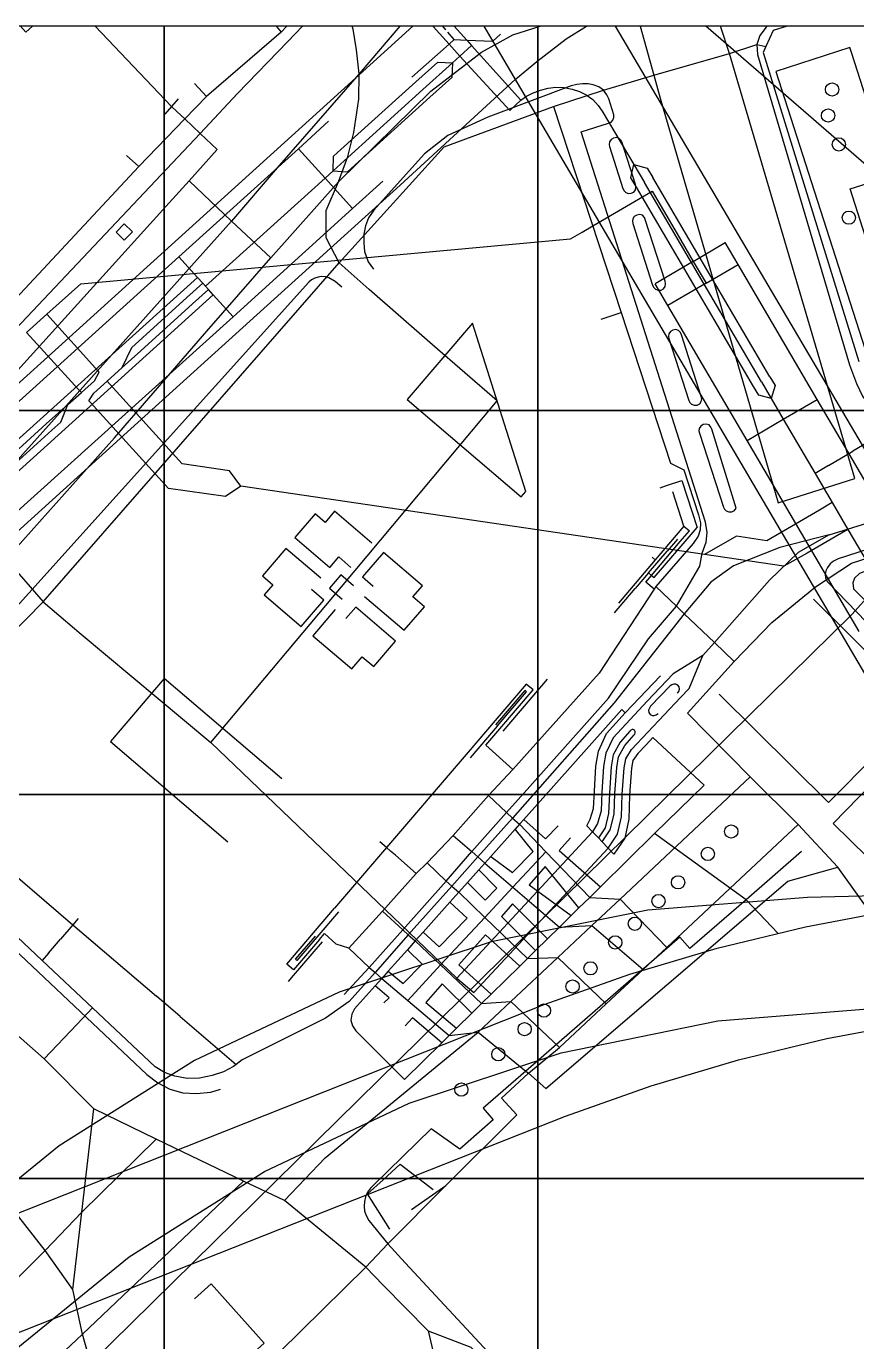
# Model space of a CAD drawing. Header units: metres. Extents: x -847 to 846, y -696 to 697.
# Drawn here: x -454.1 to -266.1, y 397.9 to 695.7 of the extents above; entities that cross this region are included whole.
import ezdxf

# ---------------------------------------------------------------- set-up
doc = ezdxf.new("R2010")
doc.units = ezdxf.units.M
for name, color, linetype in [('GREEN_ATLAS_BUILDING_OSM_LEVELS', 9, 'Continuous'), ('GREEN_ATLAS_TERRAIN_COP90', 3, 'Continuous'), ('OSM_BARRIER', 1, 'Continuous'), ('OSM_BUILDING', 8, 'Continuous'), ('OSM_GREEN_EXISTING', 94, 'Continuous'), ('OSM_HYDROGRAPHY', 5, 'Continuous'), ('OSM_PATH', 32, 'Continuous'), ('OSM_RAILWAY', 6, 'Continuous'), ('OSM_ROAD_LOCAL', 9, 'Continuous'), ('OSM_ROAD_MAJOR', 30, 'Continuous'), ('SITE_BORDER', 3, 'Continuous')]:
    doc.layers.add(name, color=color, linetype=linetype)

msp = doc.modelspace()

# ---------------------------------------------------------------- linework, layer by layer
at = {"layer": 'GREEN_ATLAS_BUILDING_OSM_LEVELS', "elevation": 30.314}
msp.add_lwpolyline([(-430.075, 649.238), (-431.923, 647.312), (-433.803, 649.115), (-431.955, 651.041)], close=True, dxfattribs=at)
at = {"layer": 'GREEN_ATLAS_TERRAIN_COP90'}
for points in [[(-507.445, 608.778, 27), (-422.871, 608.778, 28), (-422.871, 695.747, 34), (-507.445, 695.747, 28)], [(-422.871, 608.778, 28), (-338.297, 608.778, 25), (-338.297, 695.747, 30), (-422.871, 695.747, 34)], [(-338.297, 608.778, 25), (-253.723, 608.778, 20), (-253.723, 695.747, 21), (-338.297, 695.747, 30)], [(-507.445, 521.81, 25), (-422.871, 521.81, 31), (-422.871, 608.778, 28), (-507.445, 608.778, 27)], [(-422.871, 521.81, 31), (-338.297, 521.81, 25), (-338.297, 608.778, 25), (-422.871, 608.778, 28)], [(-338.297, 521.81, 25), (-253.723, 521.81, 18), (-253.723, 608.778, 20), (-338.297, 608.778, 25)], [(-507.445, 434.842, 20), (-422.871, 434.842, 22), (-422.871, 521.81, 31), (-507.445, 521.81, 25)], [(-422.871, 434.842, 22), (-338.297, 434.842, 19), (-338.297, 521.81, 25), (-422.871, 521.81, 31)], [(-338.297, 434.842, 19), (-253.723, 434.842, 22), (-253.723, 521.81, 18), (-338.297, 521.81, 25)], [(-507.445, 347.873, 20), (-422.871, 347.873, 20), (-422.871, 434.842, 22), (-507.445, 434.842, 20)], [(-422.871, 347.873, 20), (-338.297, 347.873, 29), (-338.297, 434.842, 19), (-422.871, 434.842, 22)], [(-338.297, 347.873, 29), (-253.723, 347.873, 32), (-253.723, 434.842, 22), (-338.297, 434.842, 19)]]:
    msp.add_3dface(points, dxfattribs=at)
at = {"layer": 'OSM_BARRIER'}
for points in [[(-394.88, 692.274), (-391.567, 695.747)], [(-366.795, 684.203), (-358.4, 691.717), (-357.21, 692.775), (-358.701, 694.444)], [(-359.102, 694.945), (-359.828, 695.747)], [(-357.21, 692.775), (-354.385, 692.641), (-348.471, 692.374), (-346.748, 693.932)], [(-286.625, 695.558), (-288.01, 693.643), (-288.674, 691.606), (-288.555, 689.379)], [(-286.361, 695.747), (-286.625, 695.558)], [(-518.947, 551.577), (-523.614, 556.252), (-414.752, 671.49), (-406.282, 680.518), (-394.88, 692.274)], [(-288.555, 689.379), (-267.718, 619.114)], [(-267.624, 690.927), (-284.382, 685.55), (-263.533, 620.651), (-256.072, 623.044), (-267.599, 658.922), (-261.065, 661.015), (-263.527, 668.674), (-260.758, 669.553), (-267.198, 689.613)], [(-267.198, 689.613), (-267.624, 690.927)], [(-330.741, 682.266), (-349.623, 675.197), (-358.67, 671.045), (-363.951, 666.904)], [(-322.246, 679.305), (-322.685, 680.24), (-323.393, 681.275), (-324.495, 682.066), (-325.767, 682.511), (-326.901, 682.689), (-328.167, 682.7), (-329.426, 682.589), (-330.741, 682.266)], [(-419.745, 679.349), (-421.23, 677.613), (-422.714, 675.876)], [(-321.094, 675.732), (-322.246, 679.305)], [(-301.635, 573.529), (-301.065, 576.446), (-300.195, 578.928), (-299.919, 581.143), (-300.295, 583.492), (-328.505, 671.835), (-322.265, 673.795), (-321.695, 674.073), (-321.307, 674.496), (-321.056, 675.075), (-321.094, 675.732)], [(-319.202, 669.397), (-319.409, 669.876), (-319.841, 670.377), (-320.474, 670.544), (-321.144, 670.422), (-321.701, 670.088), (-322.058, 669.553), (-322.121, 669.019), (-322.033, 668.507), (-319.026, 659.023), (-318.77, 658.522), (-318.369, 658.143), (-317.792, 657.92), (-317.122, 657.932), (-316.533, 658.21), (-316.17, 658.733), (-316.082, 659.334), (-316.201, 659.924)], [(-316.201, 659.924), (-319.202, 669.397)], [(-363.951, 666.904), (-368.756, 661.527), (-375.447, 654.102)], [(-375.447, 654.102), (-376.612, 652.399), (-377.314, 650.54), (-377.683, 648.67), (-377.696, 646.755), (-377.502, 644.751), (-376.725, 642.391), (-375.478, 640.777)], [(-313.952, 651.987), (-314.159, 652.466), (-314.591, 652.967), (-315.224, 653.134), (-315.894, 653.011), (-316.452, 652.688), (-316.809, 652.143), (-316.865, 651.609), (-316.784, 651.097), (-312.304, 637.115), (-312.047, 636.614), (-311.646, 636.247), (-311.07, 636.013), (-310.4, 636.024), (-309.811, 636.313), (-309.448, 636.825), (-309.36, 637.427), (-309.479, 638.017)], [(-309.479, 638.017), (-313.952, 651.987)], [(-390.131, 637.816), (-474.762, 543.963), (-480.043, 538.152), (-485.876, 533.053), (-495.122, 526.263)], [(-382.664, 636.658), (-384.186, 637.961), (-385.614, 638.829), (-386.341, 639.018), (-387.262, 639.074), (-388.02, 638.985), (-388.766, 638.751), (-389.505, 638.35), (-390.131, 637.816)], [(-353.063, 628.532), (-367.86, 611.222), (-342.062, 589.181), (-341.003, 590.416)], [(-341.003, 590.416), (-353.063, 628.532)], [(-305.776, 625.927), (-305.977, 626.395), (-306.409, 626.896), (-307.042, 627.074), (-307.712, 626.951), (-308.27, 626.617), (-308.627, 626.083), (-308.69, 625.538), (-308.602, 625.037), (-304.129, 611.055), (-303.866, 610.554), (-303.465, 610.176), (-302.888, 609.953), (-302.224, 609.964), (-301.629, 610.242), (-301.272, 610.766), (-301.178, 611.367), (-301.297, 611.957)], [(-301.297, 611.957), (-305.776, 625.927)], [(-267.718, 619.114), (-266.158, 614.873), (-264.767, 612.035), (-263.364, 610.053), (-261.409, 607.782), (-259.223, 605.778), (-257.156, 604.298)], [(-298.885, 604.554), (-299.086, 605.021), (-299.524, 605.522), (-300.157, 605.689), (-300.821, 605.578), (-301.379, 605.244), (-301.742, 604.71), (-301.798, 604.164), (-301.711, 603.652), (-296.273, 586.91), (-296.01, 586.398), (-295.609, 586.03), (-295.039, 585.797), (-294.368, 585.808), (-293.773, 586.097), (-293.416, 586.609)], [(-165.095, 606.513), (-166.423, 606.78), (-168.622, 606.78), (-170.953, 606.569), (-174.467, 606.068), (-177.925, 605.044), (-217.613, 592.12), (-270.305, 575.199)], [(-293.416, 586.609), (-298.885, 604.554)], [(-309.153, 591.763), (-305.657, 592.91)], [(-305.657, 592.91), (-302.174, 582.301)], [(-310.619, 591.285), (-309.153, 591.763)], [(-375.898, 578.739), (-384.318, 585.93), (-386.448, 583.437), (-388.728, 585.385), (-393.339, 579.997), (-385.408, 573.217), (-383.372, 575.6), (-380.603, 573.229)], [(-222.756, 568.342), (-227.837, 583.871), (-263.113, 572.75), (-265.444, 571.848), (-266.553, 570.835), (-266.954, 569.722), (-266.822, 568.397), (-255.489, 556.998), (-237.973, 557.922)], [(-305.388, 578.539), (-302.174, 582.301)], [(-313.206, 572.015), (-312.53, 571.436), (-311.91, 570.913), (-305.388, 578.539)], [(-306.679, 579.641), (-309.022, 576.902)], [(-387.431, 570.768), (-395.337, 577.514), (-400.631, 571.325), (-398.269, 569.31), (-400.218, 567.028), (-391.842, 559.87), (-386.736, 565.848), (-389.567, 568.264)], [(-377.502, 566.683), (-368.518, 559.013), (-363.97, 564.334), (-366.582, 566.561), (-364.427, 569.088), (-373.267, 576.646), (-378.015, 571.091), (-375.541, 568.976)], [(-313.206, 572.015), (-309.022, 576.902)], [(-270.305, 575.199), (-271.339, 574.62), (-272.072, 574.019), (-272.705, 573.217), (-273.093, 572.483), (-273.25, 571.692), (-273.187, 570.824), (-272.736, 569.989), (-257.3, 554.048)], [(-322.265, 543.662), (-313.213, 557.054), (-306.923, 564.434), (-301.635, 573.529)], [(-313.206, 572.015), (-316.27, 568.431)], [(-380.058, 569.076), (-382.927, 571.525), (-385.495, 568.52), (-382.626, 566.071)], [(-320.962, 562.932), (-316.27, 568.431)], [(-297.212, 544.553), (-272.511, 520.029), (-251.135, 541.547), (-275.843, 566.071)], [(-384.142, 563.7), (-389.21, 557.777), (-380.396, 550.241), (-378.053, 552.991), (-375.453, 550.764), (-370.516, 556.542), (-379.525, 564.234), (-381.737, 561.651)], [(-396.265, 525.35), (-422.865, 548.082), (-435.068, 533.799), (-408.475, 511.068)], [(-318.488, 540.311), (-310.525, 548.694)], [(-347.518, 537.272), (-340.859, 545.065), (-341.247, 545.399), (-347.907, 537.617)], [(-336.148, 547.892), (-346.197, 536.137)], [(-306.635, 544.775), (-306.346, 545.154), (-306.215, 545.666), (-306.309, 546.156), (-306.61, 546.601), (-307.017, 546.779), (-307.524, 546.79), (-307.969, 546.657), (-308.345, 546.412), (-312.749, 541.803), (-313.037, 541.38), (-313.194, 540.913), (-313.125, 540.389), (-312.874, 539.9), (-312.423, 539.688), (-311.922, 539.666), (-311.465, 539.866), (-311.039, 540.167)], [(-340.132, 523.647), (-322.265, 543.662)], [(-319.289, 541.035), (-341.492, 516.177)], [(-327.208, 514.741), (-326.413, 516.211), (-325.667, 518.671), (-325.485, 522.578), (-325.147, 528.244), (-324.558, 531.64), (-322.729, 535.591), (-318.488, 540.311)], [(-318.488, 540.311), (-319.289, 541.035)], [(-347.518, 537.272), (-353.639, 530.115)], [(-317.473, 536.159), (-319.665, 533.677), (-321.225, 530.771), (-321.708, 528.077), (-322.09, 522.144), (-322.265, 517.535), (-323.073, 514.296), (-324.558, 511.981)], [(-316.495, 535.335), (-316.358, 535.514), (-316.257, 535.781), (-316.264, 536.07), (-316.42, 536.371), (-316.69, 536.504), (-316.965, 536.504), (-317.266, 536.36), (-317.473, 536.159)], [(-324.113, 500.904), (-311.841, 512.949), (-300.627, 523.959), (-312.242, 534.745)], [(-323.687, 511.079), (-321.889, 513.795), (-321, 517.357), (-320.818, 522.077), (-320.436, 527.922), (-320.01, 530.348), (-318.613, 532.942), (-316.495, 535.335)], [(-312.242, 534.745), (-313.795, 533.087)], [(-313.795, 533.087), (-315.618, 531.083), (-316.752, 529.502), (-317.072, 527.766), (-317.504, 521.643), (-317.679, 516.233), (-318.619, 511.914), (-321.044, 508.318)], [(-382.112, 476.548), (-376.48, 482.659), (-368.844, 491.164), (-359.008, 502.173), (-353.251, 508.919), (-345.401, 517.714), (-340.132, 523.647)], [(-341.492, 516.177), (-342.469, 515.075), (-343.453, 513.973)], [(-341.492, 516.177), (-336.53, 511.814), (-333.655, 514.741)], [(-343.453, 513.973), (-348.966, 507.806)], [(-348.966, 507.806), (-344.042, 504.188), (-339.368, 508.93), (-343.453, 513.973)], [(-321.044, 508.318), (-322.365, 509.699), (-323.687, 511.079), (-324.558, 511.981), (-325.886, 513.361), (-327.208, 514.741)], [(-283.881, 490.329), (-291.129, 497.965), (-311.841, 512.949)], [(-330.886, 512.036), (-333.454, 509.109), (-324.113, 500.904)], [(-278.581, 508.886), (-291.129, 497.965), (-303.834, 486.911), (-306.115, 489.539), (-340.978, 459.204), (-350.67, 450.766), (-348.389, 448.15), (-355.963, 441.549), (-362.404, 446.146), (-375.365, 433.5), (-376.211, 432.665), (-376.856, 431.753), (-377.307, 430.729), (-377.558, 429.671), (-377.621, 428.58), (-377.502, 427.456), (-377.107, 426.365), (-376.543, 425.363)], [(-348.966, 507.806), (-350.313, 506.292), (-351.678, 504.767)], [(-351.678, 504.767), (-354.222, 501.917)], [(-354.222, 501.917), (-350.219, 497.91), (-347.55, 500.626), (-351.678, 504.767)], [(-328.987, 496.118), (-336.605, 505.524), (-340.233, 501.394), (-330.723, 494.414)], [(-354.222, 501.917), (-356.214, 499.68), (-358.212, 497.442)], [(-328.987, 496.118), (-326.544, 498.511), (-324.113, 500.904)], [(-358.212, 497.442), (-364.289, 490.63)], [(-364.289, 490.63), (-360.643, 487.323), (-354.253, 493.813), (-358.212, 497.442)], [(-466.53, 495.884), (-426.786, 458.425), (-424.349, 456.499), (-421.649, 455.13), (-418.686, 454.261), (-415.579, 454.117), (-412.296, 454.417), (-410.141, 455.063)], [(-383.453, 495.238), (-388.365, 489.494)], [(-336.085, 489.149), (-344.01, 497.086), (-346.529, 494.214), (-338.798, 486.477)], [(-336.085, 489.149), (-333.404, 491.776), (-330.723, 494.414)], [(-330.723, 494.414), (-328.987, 496.118)], [(-387.156, 488.47), (-394.122, 480.321)], [(-388.365, 489.494), (-392.85, 484.262), (-393.151, 484.518), (-388.665, 489.761)], [(-364.289, 490.63), (-366.056, 488.659), (-367.823, 486.678)], [(-342.4, 482.937), (-350.168, 490.062), (-356.158, 483.249), (-348.847, 476.614)], [(-338.798, 486.477), (-336.085, 489.149)], [(-367.823, 486.678), (-372.158, 481.824)], [(-372.158, 481.824), (-368.806, 479.03), (-364.496, 483.405), (-367.823, 486.678)], [(-342.4, 482.937), (-340.596, 484.718), (-338.798, 486.477)], [(-348.847, 476.614), (-342.4, 482.937)], [(-394.122, 480.321), (-394.824, 479.498)], [(-372.158, 481.824), (-373.642, 480.154), (-375.115, 478.507)], [(-375.115, 478.507), (-379.174, 473.965)], [(-373.135, 474.633), (-371.97, 475.813), (-375.115, 478.507)], [(-353.232, 472.306), (-359.948, 478.93), (-363.644, 474.722), (-356.684, 468.911)], [(-353.232, 472.306), (-351.033, 474.466), (-348.847, 476.614)], [(-379.174, 473.965), (-379.801, 473.264), (-380.433, 472.084), (-380.646, 470.759), (-380.289, 469.412), (-379.519, 468.332), (-373.423, 462.232)], [(-360.042, 465.616), (-366.664, 471.282), (-368.311, 469.401)], [(-356.684, 468.911), (-353.232, 472.306)], [(-360.042, 465.616), (-358.363, 467.264), (-356.684, 468.911)], [(-368.505, 457.312), (-360.042, 465.616)], [(-373.423, 462.232), (-368.505, 457.312)], [(-376.875, 431.385), (-373.31, 434.602), (-369.439, 438.098)], [(-369.439, 438.098), (-361.984, 432.398)], [(-371.794, 423.37), (-376.875, 431.385)], [(-376.543, 425.363), (-372.289, 420.064), (-368.299, 415.767)], [(-368.299, 415.767), (-348.59, 394.494), (-336.637, 395.385), (-332.684, 390.275)], [(-403.939, 394.238), (-400.218, 397.589), (-412.29, 410.992), (-416.011, 407.641)]]:
    msp.add_lwpolyline(points, dxfattribs=at)
at = {"layer": 'OSM_BUILDING', "elevation": 19.117}
msp.add_lwpolyline([(-247.076, 509.031), (-255.89, 500.025), (-271.452, 515.242), (-262.631, 524.248)], close=True, dxfattribs=at)
at = {"layer": 'OSM_GREEN_EXISTING'}
for centre in [(-271.665, 681.431), (-272.573, 675.542), (-270.124, 669.008), (-267.856, 652.421), (-294.494, 513.439), (-299.806, 508.363), (-306.534, 501.928), (-310.97, 497.687), (-316.333, 492.555), (-320.762, 488.325), (-326.369, 482.459), (-330.422, 478.351), (-336.9, 472.885), (-341.279, 468.688), (-347.237, 463), (-355.606, 454.996)]:
    msp.add_circle(centre, 1.5, dxfattribs=at)
at = {"layer": 'OSM_HYDROGRAPHY'}
msp.add_lwpolyline([(-197.484, 655.883), (-212.601, 641.1), (-224.892, 620.996), (-250.302, 601.982), (-251.248, 596.327), (-250.195, 588.98), (-250.809, 583.27), (-253.766, 577.615), (-267.085, 562.642), (-574.866, 259.987), (-611.866, 151.161), (-615.149, 24.112), (-633.06, -30.357), (-647.945, -80.395), (-724.519, -299.705), (-705.23, -374.078), (-629.451, -501.761)], dxfattribs=at)
at = {"layer": 'OSM_PATH'}
for points in [[(-395.108, 695.747), (-396.409, 694.444), (-413.286, 679.817), (-418.222, 674.808), (-428.647, 663.976), (-474.135, 615.229), (-519.755, 565.859), (-529.397, 555.417)], [(-397.532, 695.747), (-396.409, 694.444)], [(-361.99, 695.68), (-362.049, 695.747)], [(-355.951, 689.012), (-358.4, 691.717), (-361.99, 695.68)], [(-357.197, 695.747), (-354.385, 692.641), (-353.282, 691.428)], [(-281.839, 695.747), (-285.015, 694.778), (-286.681, 691.149)], [(-364.302, 681.453), (-357.636, 687.487), (-356.797, 688.244), (-355.951, 689.012), (-353.282, 691.428)], [(-342.125, 679.038), (-353.282, 691.428)], [(-294.913, 689.624), (-288.674, 691.606), (-286.681, 691.149)], [(-286.681, 691.149), (-287.258, 689.78), (-265.626, 619.883)], [(-355.951, 689.012), (-344.624, 676.711)], [(-323.393, 681.275), (-312.06, 684.648), (-294.913, 689.624)], [(-365.893, 683.212), (-360.969, 687.665), (-357.636, 687.487), (-357.786, 684.147), (-362.71, 679.695)], [(-415.998, 682.778), (-413.286, 679.817)], [(-382.889, 667.817), (-365.893, 683.212)], [(-509.055, 504.979), (-503.304, 512.081), (-491.858, 523.19), (-486.289, 528.857), (-450.317, 565.403), (-383.24, 642.224), (-359.497, 668.474), (-334.738, 677.579), (-323.393, 681.275)], [(-381.298, 666.058), (-364.302, 681.453)], [(-379.701, 664.299), (-362.71, 679.695)], [(-344.624, 676.711), (-342.125, 679.038), (-340.878, 679.917), (-339.481, 680.63), (-337.67, 681.298), (-335.979, 681.709), (-334.187, 681.932), (-332.295, 681.899), (-330.51, 681.542), (-328.875, 680.997), (-327.321, 680.262), (-325.849, 679.182), (-324.646, 677.836), (-323.731, 676.533), (-316.539, 664.444), (-314.152, 660.381)], [(-334.738, 677.579), (-319.44, 630.948), (-308.251, 596.862), (-305.213, 595.303), (-301.917, 585.162), (-301.479, 583.359), (-301.498, 581.722), (-301.949, 580.286), (-303.089, 578.683), (-311.565, 568.887), (-311.979, 568.308), (-324.389, 549.284), (-343.941, 527.454), (-349.429, 521.554), (-357.436, 512.537), (-363.343, 506.381), (-365.812, 503.932), (-373.455, 495.383), (-381.079, 487.023), (-383.935, 487.924)], [(-499.79, 570.891), (-493.093, 576.958), (-470.001, 598.075), (-419.551, 643.516), (-392.499, 668.028), (-385.652, 674.24)], [(-392.499, 668.028), (-386.473, 661.382), (-380.246, 654.503)], [(-384.668, 663.008), (-384.531, 666.325), (-382.889, 667.817)], [(-431.391, 666.492), (-428.647, 663.976)], [(-413.524, 636.881), (-386.473, 661.382), (-384.668, 663.008), (-381.298, 666.058)], [(-384.668, 663.008), (-381.348, 662.807), (-379.701, 664.299)], [(-315.957, 659.312), (-317.253, 661.416), (-316.539, 664.444), (-313.532, 663.598), (-312.242, 661.505)], [(-285.767, 616.376), (-312.242, 661.505)], [(-487.529, 557.354), (-480.832, 563.421), (-457.728, 584.55), (-407.284, 629.99), (-380.246, 654.503), (-373.392, 660.703)], [(-325.849, 650.585), (-312.43, 658.455), (-309.861, 654.069)], [(-289.488, 614.194), (-315.957, 659.312)], [(-287.678, 615.252), (-314.152, 660.381)], [(-309.861, 654.069), (-306.729, 648.737)], [(-328.248, 649.171), (-325.849, 650.585)], [(-442.267, 613.482), (-454.069, 626.406), (-449.433, 630.558), (-441.772, 637.438), (-330.879, 647.623), (-328.248, 649.171)], [(-306.729, 648.737), (-303.083, 642.514), (-300.182, 637.571)], [(-303.083, 642.514), (-295.834, 646.766)], [(-249.657, 568.041), (-268.858, 600.78), (-275.016, 611.278), (-292.934, 641.824), (-295.834, 646.766)], [(-415.366, 638.907), (-419.551, 643.516)], [(-303.083, 642.514), (-311.722, 637.449)], [(-300.182, 637.571), (-292.934, 641.824)], [(-415.366, 638.907), (-465.766, 593.411)], [(-417.778, 634.321), (-414.163, 637.594)], [(-411.776, 634.966), (-412.879, 636.18), (-413.524, 636.881), (-414.163, 637.594), (-415.366, 638.907)], [(-265.544, 558.724), (-290.904, 601.96), (-308.821, 632.506), (-311.722, 637.449)], [(-300.182, 637.571), (-308.821, 632.506)], [(-462.182, 589.459), (-411.776, 634.966)], [(-416.493, 632.907), (-412.879, 636.18)], [(-411.776, 634.966), (-407.284, 629.99)], [(-429.493, 623.712), (-417.778, 634.321)], [(-428.215, 622.287), (-416.493, 632.907)], [(-437.743, 617.601), (-449.433, 630.558)], [(-323.925, 629.456), (-319.44, 630.948)], [(-432.393, 618.491), (-430.238, 623.055), (-429.493, 623.712)], [(-439.686, 610.654), (-439.936, 610.932), (-438.84, 612.702), (-435.783, 615.43), (-432.393, 618.491), (-428.215, 622.287)], [(-449.628, 605.712), (-444.697, 610.098), (-441.646, 612.814), (-438.658, 615.474), (-437.581, 617.422), (-437.743, 617.601)], [(-435.181, 614.751), (-435.783, 615.43)], [(-405.543, 591.63), (-408.111, 595.103), (-418.793, 596.684), (-435.181, 614.751)], [(-285.767, 616.376), (-284.564, 614.428), (-285.447, 611.456), (-288.279, 612.246), (-289.488, 614.194)], [(-287.678, 615.252), (-285.447, 611.456), (-282.703, 606.769), (-275.518, 594.524), (-271.64, 587.912), (-268.081, 581.845), (-264.68, 576.045), (-257.344, 563.533), (-256.028, 561.295), (-252.952, 556.052)], [(-441.646, 612.814), (-442.267, 613.482)], [(-405.543, 591.63), (-408.976, 589.281), (-421.931, 591.106), (-439.686, 610.654)], [(-290.904, 601.96), (-282.703, 606.769), (-275.016, 611.278)], [(-448.343, 604.298), (-446.332, 606.135), (-444.697, 610.098)], [(-226.421, 562.219), (-242.246, 589.203), (-253.084, 607.682), (-266.929, 599.567)], [(-449.628, 605.712), (-461.255, 595.192)], [(-267.261, 574.186), (-222.399, 588.635), (-217.042, 590.35), (-209.544, 592.932), (-173.791, 604.086), (-170.727, 604.576), (-168.622, 604.699), (-166.668, 604.71), (-165.521, 604.554), (-164.713, 604.12), (-164.199, 603.441), (-163.955, 602.639), (-163.892, 601.626), (-164.819, 592.932), (-167.031, 586.865), (-184.754, 571.481)], [(-448.343, 604.298), (-459.971, 593.778)], [(-272.448, 596.327), (-266.929, 599.567)], [(-272.448, 596.327), (-275.518, 594.524)], [(-300.57, 576.167), (-405.543, 591.63)], [(-305.194, 582.602), (-307.744, 590.372)], [(-271.64, 587.912), (-274.522, 586.22)], [(-274.522, 586.22), (-280.868, 582.49)], [(-305.194, 582.602), (-311.722, 574.921), (-320.004, 565.169)], [(-306.027, 579.084), (-303.947, 581.533)], [(-305.194, 582.602), (-303.947, 581.533)], [(-280.868, 582.49), (-286.45, 579.262), (-293.291, 580.297), (-300.57, 576.167)], [(-268.081, 581.845), (-270.963, 580.153)], [(-312.53, 571.436), (-306.027, 579.084)], [(-270.963, 580.153), (-277.303, 576.435)], [(-312.417, 575.522), (-311.722, 574.921)], [(-277.303, 576.435), (-282.597, 573.518), (-300.57, 576.167)], [(-279.364, 514.986), (-290.19, 525.795), (-304.392, 540.233), (-293.855, 551.967), (-285.316, 560.794), (-275.405, 568.854), (-267.261, 574.186)], [(-311.979, 568.308), (-313.839, 569.889), (-312.53, 571.436)], [(-311.565, 568.887), (-306.923, 564.434)], [(-306.923, 564.434), (-305.119, 562.709), (-298.259, 556.252), (-293.855, 551.967)], [(-346.861, 536.705), (-339.381, 545.477), (-340.947, 546.801), (-354.541, 530.905)], [(-343.941, 527.454), (-350.074, 532.953), (-346.861, 536.705)], [(-354.541, 530.905), (-372.577, 509.799), (-384.311, 496.073)], [(-351.816, 467.987), (-344.392, 474.945), (-333.755, 484.919), (-326.093, 492.188), (-319.634, 498.144), (-290.19, 525.795)], [(-349.429, 521.554), (-345.401, 517.714), (-344.042, 516.478), (-342.469, 515.075), (-336.486, 508.853), (-326.544, 498.511), (-319.634, 498.144), (-309.103, 487.19)], [(-357.436, 512.537), (-353.251, 508.919), (-351.91, 507.706), (-350.313, 506.292), (-343.948, 500.826), (-333.404, 491.776), (-326.093, 492.188), (-314.459, 482.18)], [(-340.402, 458.714), (-333.36, 464.514), (-322.791, 474.399), (-314.459, 482.18), (-309.103, 487.19), (-279.364, 514.986)], [(-270.349, 505.346), (-279.364, 514.986)], [(-438.802, 450.632), (-450.079, 461.976), (-460.553, 471.149), (-466.292, 476.648), (-470.721, 480.889), (-503.304, 512.081)], [(-371.675, 509.02), (-372.577, 509.799), (-374.081, 511.09)], [(-462.633, 508.596), (-443.595, 492.322), (-424.663, 476.136)], [(-370.523, 508.062), (-371.675, 509.02)], [(-365.812, 503.932), (-370.523, 508.062)], [(-367.76, 475.19), (-360.299, 483.227), (-350.287, 494.003), (-343.948, 500.826), (-336.486, 508.853)], [(-363.343, 506.381), (-359.008, 502.173), (-357.774, 501.071), (-356.214, 499.68), (-350.287, 494.003), (-340.596, 484.718), (-333.755, 484.919), (-322.791, 474.399)], [(-340.402, 458.714), (-336.499, 455.219), (-281.701, 502.162), (-270.349, 505.346)], [(-258.684, 489.182), (-262.7, 494.748), (-270.349, 505.346)], [(-387.763, 488.982), (-393.621, 482.125), (-395.137, 483.416), (-384.311, 496.073)], [(-373.455, 495.383), (-368.844, 491.164), (-367.635, 490.073), (-366.056, 488.659), (-360.299, 483.227), (-351.033, 474.466), (-344.392, 474.945), (-333.36, 464.514)], [(-442.379, 493.735), (-443.595, 492.322), (-446.401, 489.038)], [(-449.101, 485.876), (-446.401, 489.038)], [(-387.763, 488.982), (-386.611, 490.329), (-383.935, 487.924)], [(-449.101, 485.876), (-450.517, 484.218)], [(-381.079, 487.023), (-376.48, 482.659), (-375.133, 481.49), (-373.642, 480.154), (-367.76, 475.19), (-358.363, 467.264), (-351.816, 467.987), (-340.978, 459.204), (-340.402, 458.714)], [(-419.306, 471.56), (-424.663, 476.136)], [(-442.58, 469.846), (-439.14, 473.497)], [(-419.306, 471.56), (-406.601, 460.707)], [(-442.58, 469.846), (-450.079, 461.976)], [(-395.676, 429.882), (-386.454, 439.567), (-351.816, 467.987)], [(-448.619, 343.877), (-430.802, 361.944), (-406.426, 386.023), (-377.257, 414.788), (-372.289, 420.064), (-359.083, 433.3), (-343.077, 449.274), (-346.51, 453.026), (-340.402, 458.714)], [(-430.802, 361.944), (-441.377, 399.615), (-443.557, 409.767), (-441.527, 427.222), (-438.802, 450.632)], [(-395.676, 429.882), (-404.91, 434.268), (-424.7, 443.764), (-438.802, 450.632)], [(-462.47, 405.938), (-449.828, 418.595), (-441.527, 427.222), (-424.7, 443.764)], [(-443.557, 409.767), (-449.828, 418.595), (-458.542, 429.66), (-464.582, 438.499)], [(-473.879, 369.113), (-441.377, 399.615), (-404.91, 434.268)], [(-366.889, 427.879), (-359.083, 433.3)], [(-377.257, 414.788), (-395.676, 429.882)], [(-377.257, 414.788), (-373.342, 410.713)], [(-373.342, 410.713), (-363.13, 400.416)], [(-363.13, 400.416), (-353.432, 396.709), (-344.273, 386.78)], [(-363.13, 400.416), (-360.674, 390.019), (-351.747, 380.345)]]:
    msp.add_lwpolyline(points, dxfattribs=at)
at = {"layer": 'OSM_RAILWAY'}
for points in [[(-366.615, 695.747), (-386.047, 678.147)], [(-350.49, 695.747), (-281.25, 577.993), (-142.861, 342.63), (-31.054, 152.474)], [(-331.863, 692.908), (-327.306, 695.747)], [(-9.391, 165.721), (-171.924, 442.695), (-259.06, 591.173), (-320.726, 695.747)], [(28.981, 505.958), (7.988, 507.661), (-8.526, 510.6), (-30.779, 517.112), (-50.312, 525.116), (-159.206, 583.893), (-191.952, 604.565), (-219.11, 625.437), (-300.231, 695.747)], [(-369.489, 659.813), (-343.446, 683.702), (-338.503, 687.787), (-331.863, 692.908)], [(-386.047, 678.147), (-446.827, 623.133), (-504.3, 571.102)], [(-487.724, 552.757), (-430.445, 604.621), (-369.489, 659.813)], [(-227.743, 499.713), (-277.253, 498.511), (-313.376, 495.661), (-348.884, 488.481), (-383.271, 477.071), (-416.036, 461.597), (-446.696, 442.283), (-474.799, 419.43), (-499.946, 393.347), (-521.766, 364.415), (-539.94, 333.079), (-603.979, 210.338), (-625.335, 174.315), (-650.344, 140.741), (-678.717, 109.961), (-710.16, 82.31), (-744.315, 58.098), (-780.82, 37.593), (-819.261, 21.017), (-845.742, 12.749)], [(-505.841, 403.834), (-491.363, 411.904), (-476.779, 418.817), (-336.856, 474.288), (-317.441, 481.167), (-297.701, 487.034), (-277.679, 491.876), (-257.438, 495.683), (-227.743, 499.713)], [(-845.742, -12.315), (-840.78, -11.321), (-800.817, 1.158), (-762.37, 17.733), (-725.872, 38.238), (-691.717, 62.45), (-660.274, 90.102), (-631.901, 120.882), (-606.898, 154.467), (-585.535, 190.479), (-524.078, 307.943), (-505.904, 339.291), (-484.084, 368.211), (-458.937, 394.294), (-430.833, 417.159), (-400.174, 436.473), (-367.409, 451.935), (-333.022, 463.345), (-297.507, 470.536), (-260.777, 473.509), (-224.297, 474.388)], [(-495.786, 384.23), (-332.045, 448.974), (-312.63, 455.853), (-292.884, 461.72), (-272.861, 466.562), (-252.62, 470.369), (-224.297, 474.388)]]:
    msp.add_lwpolyline(points, dxfattribs=at)
at = {"layer": 'OSM_ROAD_LOCAL'}
for points in [[(-369.507, 695.747), (-378.761, 684.971), (-397.311, 663.687), (-407.648, 651.609), (-465.283, 587.344), (-508.629, 541.28)], [(-455.395, 695.747), (-454.257, 694.422), (-452.748, 695.747)], [(-438.486, 695.747), (-421.23, 677.613)], [(-383.441, 660.559), (-381.279, 666.281), (-379.926, 671.691), (-378.83, 679.272), (-378.761, 684.971), (-379.331, 690.415), (-380.095, 695.068), (-380.309, 695.747)], [(-315.117, 695.747), (-312.06, 684.648), (-310.556, 679.483), (-283.862, 587.823), (-266.515, 593.389), (-293.385, 684.448), (-294.913, 689.624)], [(-294.913, 689.624), (-296.896, 695.747)], [(-421.23, 677.613), (-420.027, 676.489), (-418.222, 674.808), (-414.752, 671.49), (-410.861, 667.839), (-417.239, 660.781)], [(-535.63, 523.357), (-528.445, 536.983), (-517.325, 550.43), (-511.31, 556.887), (-421.793, 655.761), (-417.239, 660.781), (-407.648, 651.609), (-398.777, 643.36)], [(-376.493, 636.157), (-383.24, 642.224), (-386.241, 647.868), (-386.228, 654.035), (-383.441, 660.559)], [(-362.109, 623.656), (-376.493, 636.157)], [(-442.123, 558.49), (-412.365, 533.577), (-382.733, 568.831), (-347.493, 610.955), (-362.109, 623.656)], [(-272.335, 580.642), (-230.662, 593.522)], [(-272.335, 580.642), (-283.511, 577.726), (-293.974, 573.563), (-299.079, 569.856), (-305.119, 562.709), (-320.993, 542.538), (-344.042, 516.478), (-351.91, 507.706), (-357.774, 501.071), (-367.635, 490.073), (-375.133, 481.49), (-381.035, 474.911)], [(-272.335, 580.642), (-279.314, 576.579), (-285.861, 570.334), (-298.259, 556.252), (-300.965, 553.325)], [(-458.661, 575.11), (-450.317, 565.403), (-443.181, 559.414), (-442.123, 558.49)], [(-300.965, 553.325), (-307.643, 549.128), (-313.501, 542.961)], [(-305.964, 543.807), (-304.047, 545.811), (-300.965, 553.325)], [(-313.501, 542.961), (-321.2, 534.634), (-322.892, 531.205), (-323.424, 528.155), (-323.788, 522.356), (-323.969, 518.103), (-324.746, 515.253), (-325.886, 513.361)], [(-322.365, 509.699), (-320.254, 512.86), (-319.34, 516.79), (-319.158, 521.855), (-318.757, 527.844), (-318.381, 529.925), (-317.116, 532.007), (-305.964, 543.807)], [(-412.365, 533.577), (-356.634, 480.255)], [(-424.97, 460.139), (-439.14, 473.497), (-450.517, 484.218), (-468.798, 501.45), (-490.048, 521.476), (-491.858, 523.19), (-493.487, 524.727), (-495.122, 526.263)], [(-325.886, 513.361), (-356.634, 480.255)], [(-352.743, 476.993), (-322.365, 509.699)], [(-356.634, 480.255), (-352.743, 476.993)], [(-381.035, 474.911), (-386.354, 471.182), (-405.254, 461.731), (-406.601, 460.707), (-407.209, 460.25), (-409.477, 459.037), (-412.064, 458.169), (-414.896, 457.568), (-417.69, 457.545), (-420.446, 458.024), (-422.815, 458.87), (-424.97, 460.139)]]:
    msp.add_lwpolyline(points, dxfattribs=at)
at = {"layer": 'OSM_ROAD_MAJOR'}
for points in [[(-362.491, 681.075), (-351.02, 689.914), (-343.922, 693.81), (-337.756, 695.747)], [(-383.441, 660.559), (-362.491, 681.075)], [(-413.217, 626.718), (-398.777, 643.36), (-383.441, 660.559)], [(-507.927, 524.192), (-505.797, 526.118), (-498.743, 532.786), (-493.255, 538.196), (-485.688, 545.443), (-478.934, 552.813), (-470.696, 561.718), (-458.661, 575.11), (-434.166, 602.572), (-413.217, 626.718)]]:
    msp.add_lwpolyline(points, dxfattribs=at)
at = {"layer": 'SITE_BORDER'}
msp.add_lwpolyline([(-845.742, -695.747), (845.742, -695.747), (845.742, 695.747), (-845.742, 695.747)], close=True, dxfattribs=at)

doc.saveas('drawing.dxf')
